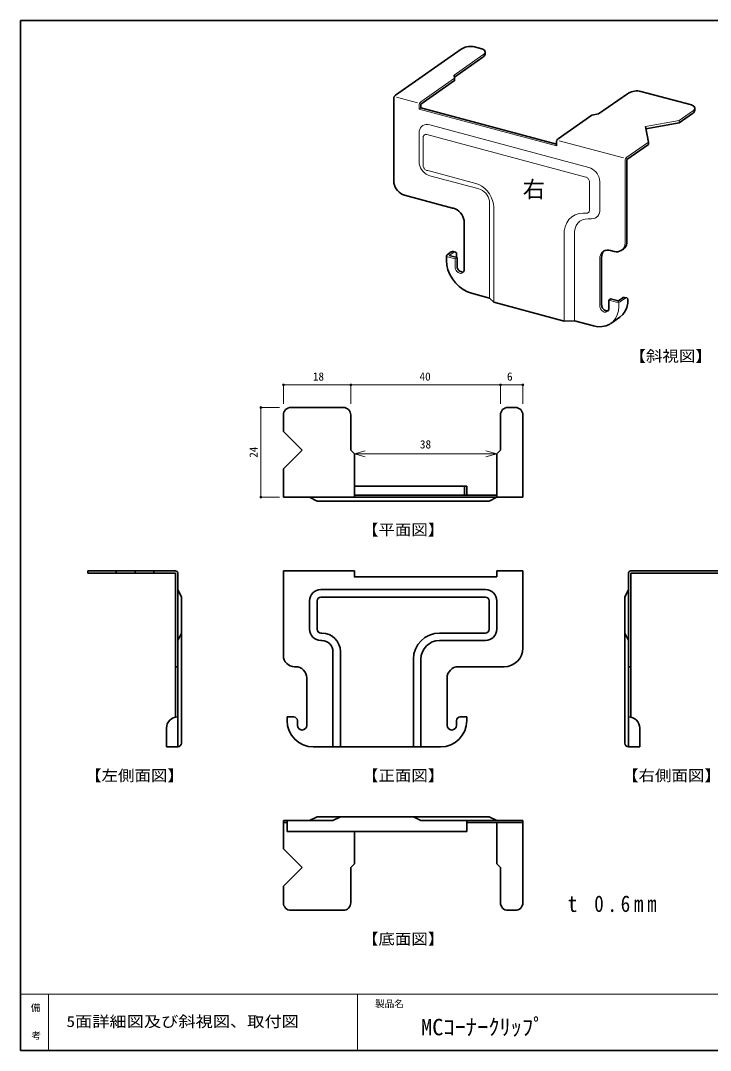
# Model space of a CAD drawing. Units: millimetres on the paper. Extents: x -195 to 195, y -138 to 138.
# Drawn here: x -194.8 to -10.4, y -137.5 to 137.5 of the extents above; entities that cross this region are included whole.
import ezdxf
from ezdxf.enums import TextEntityAlignment as Align

# ---------------------------------------------------------------- set-up
doc = ezdxf.new("R2010")
doc.units = ezdxf.units.MM
doc.header["$PDMODE"] = 32
doc.header["$PDSIZE"] = 0.5
for name, color, linetype in [('0-0', 3, 'Continuous'), ('F-2_文字1', 7, 'Continuous'), ('F-3_文字2', 7, 'Continuous')]:
    doc.layers.add(name, color=color, linetype=linetype)
for name, color, linetype, lineweight in [('0-1', 4, 'Continuous', 18), ('0-2_本体', 7, 'Continuous', 35), ('F-0_図面枠', 4, 'Continuous', 18)]:
    doc.layers.add(name, color=color, linetype=linetype, lineweight=lineweight)
doc.styles.add('ＭＳ ゴシック', font='')
doc.styles.get('ＭＳ ゴシック').set_extended_font_data('MS Gothic')

msp = doc.modelspace()

# ---------------------------------------------------------------- linework, layer by layer
at = {"layer": '0-1'}
for p, q in [((-124.516, 40.196), (-124.516, 35.196)), ((-106.516, 40.196), (-124.516, 40.196)), ((-66.516, 40.196), (-106.516, 40.196)), ((-106.516, 40.196), (-106.516, 35.196)), ((-60.516, 40.196), (-60.516, 35.196)), ((-125.516, 34.196), (-130.516, 34.196)), ((-130.516, 34.196), (-130.516, 10.196)), ((-67.516, 21.796), (-70.413, 22.572)), ((-105.516, 21.796), (-102.618, 21.02)), ((-67.516, 21.796), (-70.413, 21.02)), ((-125.516, 10.196), (-130.516, 10.196))]:
    msp.add_line(p, q, dxfattribs=at)
for points in [[(-60.516, 40.196), (-66.516, 40.196), (-66.516, 35.196)], [(-67.516, 21.796), (-105.516, 21.796), (-102.618, 22.572)]]:
    msp.add_lwpolyline(points, dxfattribs=at)
for p in [(-124.516, 40.196), (-106.516, 40.196), (-66.516, 40.196), (-60.516, 40.196), (-130.516, 34.196), (-130.516, 10.196)]:
    msp.add_point(p, dxfattribs=at)
at = {"layer": '0-2_本体'}
for p, q in [((-94.536, 117.604), (-77.006, 129.878)), ((-71.504, 129.99), (-73.436, 130.508)), ((-71.237, 127.707), (-78.817, 122.4)), ((-70.62, 129.188), (-70.62, 128.588)), ((-78.764, 122.101), (-78.911, 122.934)), ((-95.028, 116.66), (-95.028, 94.66)), ((-88.266, 114.853), (-88.266, 114.848)), ((-87.775, 114.192), (-87.775, 115.192)), ((-87.775, 114.192), (-51.561, 104.489)), ((-14.596, 114.176), (-14.596, 113.576)), ((-51.078, 105.951), (-42.059, 112.266)), ((-27.614, 108.635), (-18.791, 110.19)), ((-18.791, 110.19), (-15.187, 112.714)), ((-27.717, 109.216), (-26.983, 105.054)), ((-26.983, 105.054), (-26.983, 104.454)), ((-32.717, 100.439), (-26.983, 104.454)), ((-32.717, 78.439), (-32.717, 100.439)), ((-79.331, 87.454), (-92.15, 90.889)), ((-76.192, 83.613), (-76.192, 70.963)), ((-80.772, 74.916), (-79.639, 75.709)), ((-78.116, 74.204), (-80.192, 74.76)), ((-78.54, 75.699), (-79.119, 75.854)), ((-78.226, 75.137), (-78.226, 74.234)), ((-39.478, 61.601), (-39.478, 74.272)), ((-37.072, 76.131), (-36.106, 75.872)), ((-34.132, 76.154), (-33.64, 76.498)), ((-78.116, 74.204), (-78.116, 71.954)), ((-39.97, 73.897), (-39.97, 73.886)), ((-74.243, 64.69), (-69.431, 63.401)), ((-68.318, 62.31), (-69.431, 63.401)), ((-33.84, 63.451), (-34.987, 62.648)), ((-32.755, 63.431), (-33.335, 63.586)), ((-49.482, 57.263), (-68.318, 62.31)), ((-37.555, 62.86), (-37.064, 63.204)), ((-37.555, 62.86), (-37.555, 60.61)), ((-34.987, 62.648), (-37.064, 63.204)), ((-34.596, 58.339), (-37.053, 56.619)), ((-49.482, 57.263), (-46.731, 57.319)), ((-46.731, 57.319), (-41.66, 55.96)), ((-108.516, 34.196), (-122.516, 34.196)), ((-62.516, 34.196), (-64.516, 34.196)), ((-124.516, 32.196), (-124.516, 27.796)), ((-106.516, 32.196), (-106.516, 22.796)), ((-66.516, 32.196), (-66.516, 22.796)), ((-60.516, 32.196), (-60.516, 10.196)), ((-119.516, 22.796), (-124.516, 27.796)), ((-106.516, 22.796), (-105.516, 21.796)), ((-105.516, 21.796), (-105.516, 10.196)), ((-105.516, 21.796), (-105.516, 10.196)), ((-75.516, 13.196), (-105.516, 13.196)), ((-76.116, 10.796), (-76.116, 13.196)), ((-75.516, 10.796), (-75.516, 13.196)), ((-60.516, 10.196), (-124.516, 10.196)), ((-117.516, 10.196), (-115.516, 9.196)), ((-69.516, 9.196), (-115.516, 9.196)), ((-67.516, 10.796), (-105.516, 10.796)), ((-67.516, 10.196), (-69.516, 9.196)), ((-153.37, -9.444), (-176.77, -9.444)), ((-176.77, -9.444), (-176.77, -10.044)), ((-153.37, -10.044), (-176.77, -10.044)), ((-169.17, -9.444), (-169.17, -10.044)), ((-164.17, -9.444), (-164.17, -10.044)), ((-159.17, -9.444), (-159.17, -10.044)), ((-153.37, -10.044), (-153.37, -48.505)), ((-124.516, -9.966), (-124.516, -9.444)), ((-124.516, -32.053), (-124.516, -9.966)), ((-67.516, -9.444), (-67.516, -11.044)), ((-60.516, -9.444), (-67.516, -9.444)), ((-67.516, -9.444), (-67.516, -11.044)), ((-60.516, -30.044), (-60.516, -9.444)), ((-31.661, -9.444), (-8.261, -9.444)), ((-31.661, -10.044), (-8.261, -10.044)), ((-31.661, -10.044), (-31.661, -48.505)), ((-151.77, -16.444), (-152.77, -14.444)), ((-151.77, -55.444), (-151.77, -16.444)), ((-114.516, -14.444), (-70.516, -14.444)), ((-114.516, -16.444), (-70.516, -16.444)), ((-33.261, -16.444), (-32.261, -14.444)), ((-33.261, -55.444), (-33.261, -16.444)), ((-117.516, -25.044), (-117.516, -17.444)), ((-115.516, -25.044), (-115.516, -17.444)), ((-69.516, -25.05), (-69.516, -17.444)), ((-67.516, -25.053), (-67.516, -17.435)), ((-151.77, -26.044), (-152.77, -28.044)), ((-114.266, -26.044), (-114.516, -26.044)), ((-70.516, -26.044), (-82.766, -26.044)), ((-33.261, -26.044), (-32.261, -28.044)), ((-114.266, -28.044), (-114.516, -28.044)), ((-70.516, -28.044), (-82.77, -28.044)), ((-111.266, -31.044), (-111.266, -56.444)), ((-109.266, -31.044), (-109.266, -56.444)), ((-153.37, -35.044), (-152.77, -35.044)), ((-121.266, -35.044), (-121.516, -35.044)), ((-89.766, -33.034), (-89.766, -56.444)), ((-87.766, -33.034), (-87.766, -56.444)), ((-65.516, -35.044), (-77.766, -35.044)), ((-31.661, -35.044), (-32.261, -35.044)), ((-118.266, -38.044), (-118.266, -50.694)), ((-80.766, -38.044), (-80.766, -50.694)), ((-121.766, -48.444), (-123.516, -48.444)), ((-123.516, -49.444), (-123.516, -48.444)), ((-120.766, -49.444), (-120.766, -50.694)), ((-78.266, -49.444), (-78.266, -50.694)), ((-77.266, -48.444), (-75.516, -48.444)), ((-75.516, -49.444), (-75.516, -48.444)), ((-155.77, -51.444), (-155.77, -56.444)), ((-120.766, -50.694), (-120.766, -50.7)), ((-29.261, -51.444), (-29.261, -56.444)), ((-116.516, -56.444), (-82.516, -56.444)), ((-111.266, -76.085), (-124.516, -76.085)), ((-123.516, -76.685), (-124.516, -76.685)), ((-123.516, -76.085), (-123.516, -79.085)), ((-117.516, -76.085), (-115.516, -75.085)), ((-69.516, -75.085), (-115.516, -75.085)), ((-111.266, -76.085), (-109.266, -75.085)), ((-87.766, -76.085), (-89.766, -75.085)), ((-60.516, -76.085), (-87.766, -76.085)), ((-75.516, -76.085), (-75.516, -79.085)), ((-60.516, -76.685), (-75.516, -76.685)), ((-67.516, -76.085), (-69.516, -75.085)), ((-67.516, -87.685), (-67.516, -76.685)), ((-60.516, -98.085), (-60.516, -76.085)), ((-75.516, -79.085), (-123.516, -79.085)), ((-105.516, -87.685), (-105.516, -79.085)), ((-105.516, -87.685), (-105.516, -79.085)), ((-106.516, -88.685), (-105.516, -87.685)), ((-66.516, -88.685), (-67.516, -87.685)), ((-119.516, -88.685), (-124.516, -93.685)), ((-106.516, -98.085), (-106.516, -88.685)), ((-66.516, -98.085), (-66.516, -88.685)), ((-124.516, -98.085), (-124.516, -93.685)), ((-108.516, -100.085), (-122.516, -100.085)), ((-62.516, -100.085), (-64.516, -100.085))]:
    msp.add_line(p, q, dxfattribs=at)
at = {"layer": '0-2_本体', "color": 4, "lineweight": 18}
for p, q in [((-71.211, 128.325), (-78.911, 122.934)), ((-87.775, 115.792), (-78.764, 122.101)), ((-94.273, 117.058), (-88.699, 115.564)), ((-88.021, 115.542), (-88.091, 115.434)), ((-87.943, 115.64), (-88.021, 115.542)), ((-87.86, 115.724), (-87.943, 115.64)), ((-87.775, 115.792), (-87.86, 115.724)), ((-88.259, 114.962), (-88.266, 114.853)), ((-51.561, 104.013), (-88.266, 113.848)), ((-88.237, 115.079), (-88.259, 114.962)), ((-88.2, 115.198), (-88.237, 115.079)), ((-88.151, 115.318), (-88.2, 115.198)), ((-88.091, 115.434), (-88.151, 115.318)), ((-18.791, 110.79), (-18.791, 110.19)), ((-88.266, 107.448), (-88.266, 99.827)), ((-42.848, 98.278), (-85.369, 109.672)), ((-86.188, 107.098), (-43.68, 95.708)), ((-33.641, 100.811), (-50.808, 105.411)), ((-32.717, 101.039), (-26.983, 105.054)), ((-33.201, 100.21), (-33.209, 100.1)), ((-33.209, 100.1), (-33.209, 100.095)), ((-33.209, 100.095), (-33.209, 78.095)), ((-33.179, 100.326), (-33.201, 100.21)), ((-33.143, 100.446), (-33.179, 100.326)), ((-33.094, 100.565), (-33.143, 100.446)), ((-33.033, 100.681), (-33.094, 100.565)), ((-32.963, 100.79), (-33.033, 100.681)), ((-32.885, 100.887), (-32.963, 100.79)), ((-32.802, 100.971), (-32.885, 100.887)), ((-32.717, 101.039), (-32.802, 100.971)), ((-85.926, 97.428), (-86.188, 97.498)), ((-85.926, 97.428), (-73.127, 93.999)), ((-72.59, 92.648), (-85.389, 96.077)), ((-39.97, 94.528), (-39.97, 86.907)), ((-72.308, 92.572), (-72.59, 92.648)), ((-69.431, 88.822), (-69.431, 63.401)), ((-68.318, 62.31), (-68.318, 87.71)), ((-44.389, 86.076), (-45.501, 85.967)), ((-44.389, 86.076), (-43.449, 86.078)), ((-43.093, 84.585), (-42.153, 84.587)), ((-49.449, 81.327), (-49.482, 80.663)), ((-49.482, 57.263), (-49.482, 80.663)), ((-46.707, 81.193), (-46.731, 80.719)), ((-46.731, 80.719), (-46.731, 57.319)), ((-33.597, 76.708), (-33.383, 77.126)), ((-80.957, 74.659), (-80.947, 74.598)), ((-78.607, 73.86), (-80.684, 74.416)), ((-79.045, 75.563), (-80.192, 74.76)), ((-78.91, 75.643), (-79.045, 75.563)), ((-78.772, 75.695), (-78.91, 75.643)), ((-78.642, 75.712), (-78.772, 75.695)), ((-78.524, 75.694), (-78.642, 75.712)), ((-39.926, 74.406), (-39.97, 73.897)), ((-39.795, 74.876), (-39.926, 74.406)), ((-39.582, 75.294), (-39.795, 74.876)), ((-39.292, 75.646), (-39.582, 75.294)), ((-38.935, 75.921), (-39.292, 75.646)), ((-34.244, 76.081), (-33.886, 76.357)), ((-33.886, 76.357), (-33.597, 76.708)), ((-78.607, 73.86), (-78.116, 74.204)), ((-78.607, 73.86), (-78.607, 71.61)), ((-39.97, 61.257), (-39.97, 73.907)), ((-78.536, 71.163), (-78.447, 70.942)), ((-78.447, 70.942), (-78.327, 70.731)), ((-78.327, 70.731), (-78.179, 70.538)), ((-34.407, 62.492), (-33.261, 63.295)), ((-33.125, 63.375), (-33.261, 63.295)), ((-32.987, 63.427), (-33.125, 63.375)), ((-32.857, 63.444), (-32.987, 63.427)), ((-32.739, 63.426), (-32.857, 63.444)), ((-39.97, 61.248), (-39.951, 61.026)), ((-39.951, 61.026), (-39.896, 60.801)), ((-39.896, 60.801), (-39.806, 60.581)), ((-39.806, 60.581), (-39.685, 60.37)), ((-35.478, 62.304), (-37.555, 62.86)), ((-35.494, 62.308), (-35.387, 62.285)), ((-35.387, 62.285), (-35.268, 62.274)), ((-35.268, 62.274), (-35.14, 62.273)), ((-35.002, 59.984), (-34.899, 61.148)), ((-34.899, 62.148), (-34.899, 61.148)), ((-34.414, 62.488), (-34.407, 62.492)), ((-39.685, 60.37), (-39.535, 60.177)), ((-35.805, 57.912), (-35.307, 58.886)), ((-35.307, 58.886), (-35.002, 59.984))]:
    msp.add_line(p, q, dxfattribs=at)
at = {"layer": '0-2_本体'}
for points in [[(-73.436, 130.508), (-73.794, 130.582), (-74.191, 130.619), (-74.615, 130.618), (-75.053, 130.578), (-75.492, 130.502), (-75.917, 130.39), (-76.317, 130.248), (-76.68, 130.079), (-76.994, 129.887), (-77.006, 129.878)], [(-70.62, 129.167), (-70.651, 129.374), (-70.758, 129.565), (-70.937, 129.734), (-71.183, 129.876), (-71.489, 129.986), (-71.504, 129.99)], [(-71.237, 127.707), (-70.979, 127.914), (-70.786, 128.131), (-70.665, 128.351), (-70.62, 128.567), (-70.62, 128.588)], [(-78.764, 122.101), (-78.764, 121.501), (-87.775, 115.192)], [(-15.481, 114.979), (-29.034, 118.61), (-29.396, 118.681), (-29.796, 118.715), (-30.222, 118.71), (-30.66, 118.667), (-31.098, 118.587), (-31.522, 118.473), (-31.919, 118.328), (-32.278, 118.157), (-32.574, 117.973)], [(-94.536, 117.604), (-94.622, 117.536), (-94.704, 117.452), (-94.782, 117.354), (-94.852, 117.246), (-94.913, 117.13), (-94.962, 117.01), (-94.998, 116.89), (-95.02, 116.774), (-95.028, 116.665), (-95.028, 116.66)], [(-32.574, 117.973), (-40.274, 112.581), (-42.059, 112.266)], [(-14.596, 114.156), (-14.627, 114.363), (-14.734, 114.554), (-14.913, 114.722), (-15.16, 114.864), (-15.466, 114.975), (-15.511, 114.987)], [(-15.213, 112.696), (-14.955, 112.902), (-14.762, 113.119), (-14.642, 113.339), (-14.596, 113.556), (-14.596, 113.576)], [(-51.078, 105.951), (-51.163, 105.881), (-51.246, 105.796), (-51.323, 105.697), (-51.392, 105.588), (-51.451, 105.471), (-51.499, 105.352), (-51.534, 105.232), (-51.555, 105.116), (-51.561, 105.023), (-51.561, 104.013)], [(-95.028, 94.66), (-94.985, 94.127), (-94.856, 93.588), (-94.645, 93.057), (-94.356, 92.551), (-94, 92.086), (-93.588, 91.676), (-93.131, 91.332), (-92.643, 91.066), (-92.15, 90.889)], [(-76.192, 83.613), (-76.234, 84.145), (-76.364, 84.685), (-76.575, 85.215), (-76.864, 85.721), (-77.22, 86.186), (-77.632, 86.597), (-78.089, 86.94), (-78.577, 87.206), (-79.08, 87.387), (-79.09, 87.389), (-79.331, 87.454)], [(-33.64, 76.498), (-33.302, 76.797), (-33.034, 77.169), (-32.844, 77.604), (-32.739, 78.088), (-32.717, 78.439)], [(-80.772, 74.916), (-80.85, 74.854), (-80.908, 74.789), (-80.944, 74.724), (-80.957, 74.659)], [(-80.957, 74.655), (-80.957, 73.441), (-80.851, 72.197), (-80.542, 70.938), (-80.04, 69.702), (-79.36, 68.525), (-78.524, 67.444), (-77.556, 66.492), (-76.486, 65.697), (-75.347, 65.084), (-74.243, 64.69)], [(-79.119, 75.854), (-79.239, 75.867), (-79.37, 75.845), (-79.509, 75.788), (-79.639, 75.709)], [(-78.226, 75.137), (-78.24, 75.301), (-78.278, 75.443), (-78.34, 75.558), (-78.422, 75.642), (-78.524, 75.694)], [(-38.833, 75.979), (-39.115, 75.62), (-39.321, 75.197), (-39.443, 74.721), (-39.478, 74.251)], [(-37.072, 76.131), (-37.575, 76.218), (-38.063, 76.212), (-38.521, 76.112), (-38.935, 75.921)], [(-36.106, 75.872), (-35.603, 75.784), (-35.115, 75.791), (-34.657, 75.891), (-34.244, 76.081)], [(-78.116, 71.954), (-78.098, 71.732), (-78.044, 71.507), (-77.956, 71.286), (-77.836, 71.075), (-77.687, 70.882), (-77.515, 70.711), (-77.325, 70.567), (-77.122, 70.457), (-76.912, 70.382), (-76.703, 70.344), (-76.499, 70.346), (-76.363, 70.371)], [(-76.356, 70.382), (-76.266, 70.555), (-76.211, 70.751), (-76.192, 70.963)], [(-33.334, 63.586), (-33.454, 63.599), (-33.585, 63.577), (-33.724, 63.52), (-33.854, 63.441)], [(-32.441, 62.869), (-32.455, 63.033), (-32.493, 63.175), (-32.555, 63.29), (-32.638, 63.374), (-32.739, 63.426)], [(-39.478, 61.592), (-39.459, 61.37), (-39.404, 61.146), (-39.315, 60.925), (-39.193, 60.715), (-39.044, 60.522), (-38.871, 60.352), (-38.68, 60.21), (-38.477, 60.1), (-38.267, 60.027), (-38.057, 59.991), (-37.854, 59.994), (-37.726, 60.018)], [(-37.715, 60.035), (-37.627, 60.21), (-37.573, 60.406), (-37.555, 60.619)], [(-34.596, 58.339), (-33.806, 59.037), (-33.181, 59.906), (-32.738, 60.92), (-32.492, 62.048), (-32.441, 62.869)], [(-41.66, 55.96), (-40.486, 55.756), (-39.348, 55.771), (-38.28, 56.004), (-37.314, 56.449)], [(-119.516, 22.796), (-124.516, 17.796), (-124.516, 10.196)], [(-66.516, 22.796), (-67.516, 21.796), (-67.516, 10.196)], [(-152.77, -10.044), (-152.77, -56.444), (-155.77, -56.444)], [(-67.516, -11.044), (-105.516, -11.044), (-105.516, -9.444), (-124.516, -9.444)], [(-32.261, -10.044), (-32.261, -56.444), (-29.261, -56.444)], [(-119.516, -88.685), (-124.516, -83.685), (-124.516, -76.085)]]:
    msp.add_lwpolyline(points, dxfattribs=at)
at = {"layer": '0-2_本体', "color": 4, "lineweight": 18}
for points in [[(-71.237, 128.307), (-70.979, 128.514), (-70.786, 128.731), (-70.665, 128.951), (-70.62, 129.167)], [(-88.266, 114.848), (-88.266, 113.848), (-87.775, 114.192)], [(-27.717, 109.216), (-18.791, 110.79), (-15.187, 113.314)], [(-15.213, 113.296), (-14.955, 113.502), (-14.762, 113.719), (-14.642, 113.939), (-14.596, 114.156)], [(-85.369, 109.672), (-85.872, 109.759), (-86.36, 109.753), (-86.817, 109.653), (-87.231, 109.462), (-87.588, 109.187), (-87.878, 108.835), (-88.092, 108.417), (-88.222, 107.947), (-88.266, 107.448)], [(-86.188, 107.098), (-86.355, 107.127), (-86.518, 107.125), (-86.671, 107.092), (-86.809, 107.028), (-86.928, 106.936), (-87.024, 106.819), (-87.095, 106.68), (-87.139, 106.523), (-87.154, 106.357), (-87.154, 98.757)], [(-88.266, 99.827), (-88.221, 99.294), (-88.088, 98.755), (-87.873, 98.225), (-87.582, 97.72), (-87.223, 97.257), (-86.809, 96.849), (-86.35, 96.508), (-85.862, 96.246), (-85.389, 96.077)], [(-87.154, 98.757), (-87.139, 98.579), (-87.096, 98.399), (-87.026, 98.223), (-86.93, 98.054), (-86.811, 97.899), (-86.674, 97.762), (-86.521, 97.648), (-86.359, 97.559), (-86.191, 97.499), (-86.188, 97.498)], [(-39.97, 94.528), (-40.016, 95.061), (-40.148, 95.6), (-40.363, 96.13), (-40.654, 96.635), (-41.013, 97.098), (-41.428, 97.506), (-41.886, 97.847), (-42.374, 98.109), (-42.848, 98.278)], [(-68.318, 87.71), (-68.388, 88.597), (-68.604, 89.496), (-68.957, 90.381), (-69.437, 91.224), (-70.03, 91.999), (-70.718, 92.683), (-71.48, 93.256), (-72.292, 93.699), (-73.127, 93.999)], [(-42.721, 86.851), (-42.721, 94.458), (-42.736, 94.636), (-42.78, 94.816), (-42.852, 94.992), (-42.949, 95.16), (-43.069, 95.315), (-43.207, 95.451), (-43.36, 95.564), (-43.522, 95.652), (-43.68, 95.708)], [(-69.431, 88.801), (-69.473, 89.333), (-69.602, 89.873), (-69.814, 90.404), (-70.102, 90.909), (-70.458, 91.374), (-70.871, 91.785), (-71.328, 92.128), (-71.815, 92.394), (-72.308, 92.572)], [(-45.501, 85.967), (-46.529, 85.642), (-47.442, 85.11), (-48.211, 84.389), (-48.813, 83.499), (-49.23, 82.468), (-49.449, 81.327)], [(-43.449, 86.078), (-43.29, 86.093), (-43.143, 86.14), (-43.013, 86.216), (-42.903, 86.319), (-42.817, 86.446), (-42.757, 86.593), (-42.726, 86.756), (-42.721, 86.851)], [(-41.236, 84.773), (-40.845, 85.001), (-40.515, 85.31), (-40.257, 85.691), (-40.078, 86.133), (-39.984, 86.622), (-39.97, 86.907)], [(-45.274, 83.896), (-45.823, 83.38), (-46.253, 82.745), (-46.551, 82.008), (-46.707, 81.193)], [(-43.093, 84.585), (-43.888, 84.507), (-44.622, 84.275), (-45.274, 83.896)], [(-42.153, 84.587), (-41.676, 84.634), (-41.236, 84.773)], [(-33.383, 77.126), (-33.253, 77.596), (-33.209, 78.095)], [(-80.947, 74.598), (-80.915, 74.542), (-80.86, 74.492), (-80.785, 74.45), (-80.692, 74.418), (-80.684, 74.416)], [(-78.607, 71.61), (-78.589, 71.388), (-78.536, 71.163)], [(-78.179, 70.538), (-78.007, 70.366), (-77.817, 70.223), (-77.613, 70.113), (-77.404, 70.037), (-77.194, 70), (-76.991, 70.002), (-76.8, 70.043), (-76.627, 70.122), (-76.477, 70.236), (-76.356, 70.382)], [(-35.14, 62.273), (-35.007, 62.284), (-34.874, 62.307), (-34.745, 62.339), (-34.622, 62.381), (-34.511, 62.431), (-34.414, 62.488)], [(-39.535, 60.177), (-39.363, 60.007), (-39.172, 59.866)], [(-39.172, 59.866), (-38.968, 59.756), (-38.758, 59.682), (-38.549, 59.647), (-38.346, 59.65), (-38.155, 59.693), (-37.983, 59.773), (-37.835, 59.888), (-37.715, 60.035)], [(-37.314, 56.449), (-36.481, 57.091), (-35.805, 57.912)]]:
    msp.add_lwpolyline(points, dxfattribs=at)
at = {"layer": '0-2_本体'}
for centre, radius, start, end in [((-122.516, 32.196), 2, 90, 180), ((-108.516, 32.196), 2, 0, 90), ((-64.516, 32.196), 2, 90, 180), ((-62.516, 32.196), 2, 0, 90), ((-153.37, -10.044), 0.6, 0, 90), ((-31.661, -10.044), 0.6, 90, 180), ((-114.516, -17.444), 3, 90, 180), ((-114.516, -17.444), 1, 90, 180), ((-70.516, -17.444), 3, 0, 90), ((-70.516, -17.444), 1, 0, 90), ((-114.516, -25.044), 3, 180, 270), ((-114.516, -25.044), 1, 180, 270), ((-114.266, -31.044), 5, 0, 90), ((-82.766, -33.044), 7, 90, 179.91229), ((-70.516, -25.044), 3, 270, 0), ((-70.516, -25.044), 1, 270, 0), ((-114.266, -31.044), 3, 0, 90), ((-82.766, -33.044), 5, 90.05359, 179.88017), ((-65.516, -30.044), 5, 270, 0), ((-121.516, -32.044), 3, 180.17123, 270), ((-121.266, -38.044), 3, 0, 90), ((-77.766, -38.044), 3, 90, 180), ((-152.77, -51.444), 3, 90, 180), ((-116.516, -49.444), 7, 180, 270), ((-121.766, -49.444), 1, 0, 90), ((-82.516, -49.444), 7, 270, 0), ((-77.266, -49.444), 1, 90, 180), ((-32.261, -51.444), 3, 0, 90), ((-119.516, -50.694), 1.25, 180, 0), ((-79.516, -50.694), 1.25, 180, 0), ((-152.77, -55.444), 1, 270, 0), ((-32.261, -55.444), 1, 180, 270), ((-122.516, -98.085), 2, 180, 270), ((-108.516, -98.085), 2, 270, 0), ((-64.516, -98.085), 2, 180, 270), ((-62.516, -98.085), 2, 270, 0)]:
    msp.add_arc(centre, radius, start, end, dxfattribs=at)
at = {"layer": 'F-0_図面枠', "color": 7, "lineweight": 35}
msp.add_line((-194.75, 137.5), (194.75, 137.5), dxfattribs=at)
at = {"layer": 'F-0_図面枠'}
for p, q in [((-194.75, -122.5), (194.75, -122.5)), ((-187.25, -122.5), (-187.25, -137.5)), ((-104.75, -122.5), (-104.75, -137.5))]:
    msp.add_line(p, q, dxfattribs=at)
at = {"layer": 'F-0_図面枠', "color": 7, "lineweight": 35}
msp.add_lwpolyline([(-194.75, 137.5), (-194.75, -137.5), (194.75, -137.5)], dxfattribs=at)

# ---------------------------------------------------------------- texts
at = {"layer": '0-0', "insert": (-48.519, -100.593), "char_height": 4.399, "attachment_point": 7, "style": 'ＭＳ ゴシック'}
msp.add_mtext('\\T1.39;\\W0.85;t\\~0.6mm', dxfattribs=at)
at = {"layer": '0-1', "color": 7, "style": 'ＭＳ ゴシック', "width": 1.1}
for s, p in [('【斜視図】', (-32.031, 45.561)), ('【平面図】', (-103.516, -0.804)), ('【左側面図】', (-177.52, -66.444)), ('【正面図】', (-103.516, -66.444)), ('【右側面図】', (-34.011, -66.444)), ('【底面図】', (-103.516, -110.085))]:
    msp.add_text(s, height=2.933, dxfattribs=at).set_placement(p, align=Align.BOTTOM_LEFT)
at = {"layer": '0-1', "color": 7, "style": 'ＭＳ ゴシック'}
for s, p in [('18', (-116.641, 40.696)), ('40', (-88.141, 40.696)), ('6', (-64.766, 40.696)), ('38', (-88.031, 22.585))]:
    msp.add_text(s, height=2.199, dxfattribs=at).set_placement(p, align=Align.BOTTOM_LEFT)
msp.add_text('24', height=2.199, rotation=90, dxfattribs=at).set_placement((-130.733, 20.752), align=Align.BOTTOM_LEFT)
at = {"layer": '0-2_本体', "style": 'ＭＳ ゴシック'}
msp.add_text('右', height=4.399, dxfattribs=at).set_placement((-60.563, 88.942), align=Align.BOTTOM_LEFT)
at = {"layer": 'F-2_文字1', "style": 'ＭＳ ゴシック'}
for s, p in [('備', (-192.039, -127.587)), ('製品名', (-100.023, -126.502)), ('考', (-191.86, -135.01))]:
    msp.add_text(s, height=1.833, dxfattribs=at).set_placement(p, align=Align.BOTTOM_LEFT)
at = {"layer": 'F-3_文字2', "style": 'ＭＳ ゴシック', "width": 1.15}
msp.add_text('5面詳細図及び斜視図、取付図', height=2.933, dxfattribs=at).set_placement((-182.486, -132.132), align=Align.BOTTOM_LEFT)
at = {"layer": 'F-3_文字2', "style": 'ＭＳ ゴシック'}
msp.add_text('MCｺｰﾅｰｸﾘｯﾌﾟ', height=4.399, dxfattribs=at).set_placement((-87.749, -134.791), align=Align.BOTTOM_LEFT)

doc.saveas('drawing.dxf')
